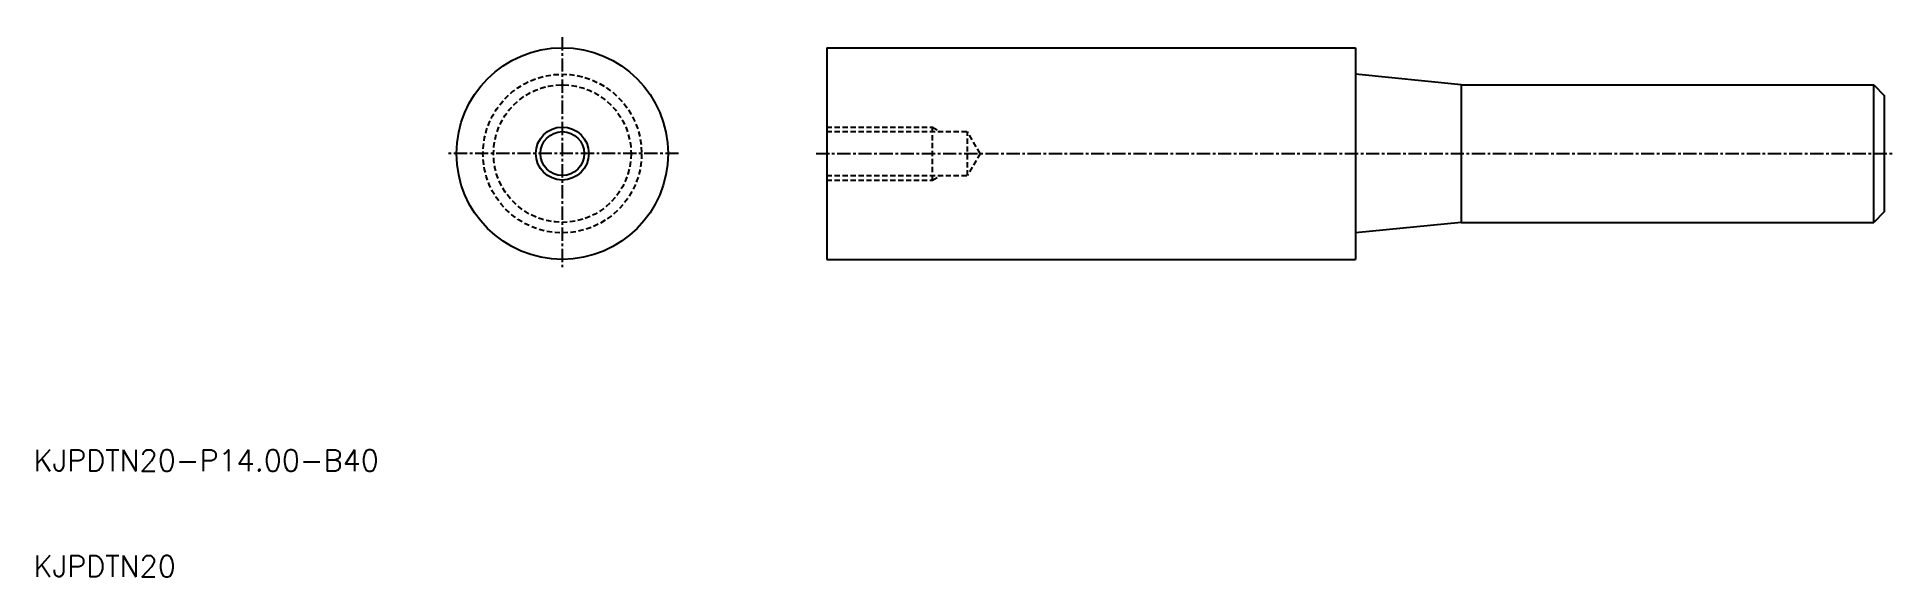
# Model space of a CAD drawing. Extents: x 10 to 186, y 10 to 61.
import ezdxf

# ---------------------------------------------------------------- set-up
doc = ezdxf.new("R2010")
doc.units = 0
doc.linetypes.add('CENTER', pattern=[2, 1.25, -0.25, 0.25, -0.25])
doc.linetypes.add('DASHED', pattern=[0.75, 0.5, -0.25])
doc.layers.get('0').update_dxf_attribs({"linetype": 'CONTINUOUS'})
doc.layers.add('CENTER', color=1, linetype='CENTER')
doc.styles.get("Standard").update_dxf_attribs({"font": 'txt.shx'})

msp = doc.modelspace()

# ---------------------------------------------------------------- linework, layer by layer
at = {"color": 7, "linetype": 'CONTINUOUS'}
for p, q in [((85, 60), (135, 60)), ((85, 60), (85, 40)), ((135, 60), (135, 40)), ((145, 56.5), (135, 57.5)), ((145, 56.5), (184, 56.5)), ((145, 56.5), (145, 43.5)), ((184, 56.5), (185, 55.5)), ((184, 43.5), (184, 56.5)), ((185, 55.5), (185, 44.5)), ((185, 44.5), (184, 43.5)), ((145, 43.5), (135, 42.5)), ((145, 43.5), (184, 43.5)), ((85, 40), (135, 40))]:
    msp.add_line(p, q, dxfattribs=at)
at = {"color": 3, "linetype": 'DASHED'}
for p, q in [((85, 52.5), (95, 52.5)), ((85, 52.07), (98.31, 52.07)), ((95, 47.5), (95, 52.5)), ((95, 52.5), (95.75, 52.07)), ((99.5, 50), (98.31, 52.07)), ((98.31, 47.93), (98.31, 52.07)), ((99.5, 50), (98.31, 47.93)), ((85, 47.93), (98.31, 47.93)), ((85, 47.5), (95, 47.5)), ((95, 47.5), (95.75, 47.93))]:
    msp.add_line(p, q, dxfattribs=at)
at = {"color": 7, "linetype": 'CONTINUOUS'}
for radius in [10, 2.07]:
    msp.add_circle((60, 50), radius, dxfattribs=at)
at = {"color": 3, "linetype": 'DASHED'}
for radius in [7.5, 6.5]:
    msp.add_circle((60, 50), radius, dxfattribs=at)
at = {"color": 3, "linetype": 'CONTINUOUS'}
msp.add_circle((60, 50), 2.5, dxfattribs=at)
at = {"layer": 'CENTER', "color": 1, "linetype": 'CENTER'}
for p, q in [((60, 61), (60, 39)), ((71, 50), (49, 50)), ((84, 50), (186, 50))]:
    msp.add_line(p, q, dxfattribs=at)

# ---------------------------------------------------------------- texts
at = {"color": 7, "linetype": 'CONTINUOUS'}
for s, p in [('KJPDTN20-P14.00-B40', (10, 20)), ('KJPDTN20', (10, 10))]:
    msp.add_text(s, height=2, dxfattribs=at).set_placement(p)

doc.saveas('drawing.dxf')
